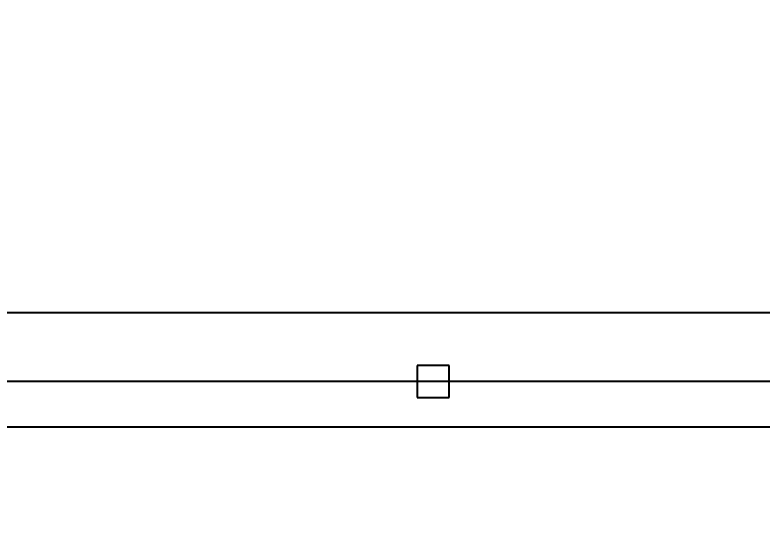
# Model space of a CAD drawing. Header units: metres. Extents: x 529524 to 529977, y 2674144 to 2674419.
# Drawn here: x 529744.793 to 529746.428, y 2674294.119 to 2674295.251 of the extents above; entities that cross this region are included whole.
import ezdxf

# ---------------------------------------------------------------- set-up
doc = ezdxf.new("R2010")
doc.units = ezdxf.units.M
doc.linetypes.add('PHANTOM', pattern=[63.5, 31.75, -6.35, 6.35, -6.35, 6.35, -6.35])
doc.layers.add('IDT', color=7, linetype='Continuous')
doc.layers.add('MMS Block Numbering', color=7, linetype='Continuous')
doc.styles.add('Adani Regular', font='Adani Regular.ttf')

# ---------------------------------------------------------------- blocks, each defined once
blk = doc.blocks.new('IDT')
at = {"layer": 'IDT', "color": 8}
for p, q in [((25.902, 18.4101), (29.552, 18.4101)), ((27.7481, 18.3453), (27.7481, 18.2753)), ((27.8181, 18.3453), (27.7481, 18.3453)), ((27.8181, 18.2753), (27.8181, 18.3453)), ((27.7481, 18.2753), (27.8181, 18.2753)), ((25.902, 18.1601), (29.552, 18.1601))]:
    blk.add_line(p, q, dxfattribs=at)
at = {"layer": 'IDT', "color": 8, "linetype": 'PHANTOM', "ltscale": 0.25}
blk.add_line((25.6331, 18.3103), (33.7831, 18.3103), dxfattribs=at)

msp = doc.modelspace()

# ---------------------------------------------------------------- block references
at = {"layer": 'IDT', "color": 8, "rotation": 180}
msp.add_blockref('IDT', (529773.4913, 2674312.7589), dxfattribs=at)

# ---------------------------------------------------------------- texts
at = {"layer": 'MMS Block Numbering', "insert": (529750.7273, 2674294.3004), "char_height": 7.5, "attachment_point": 5, "style": 'Adani Regular'}
msp.add_mtext_dynamic_manual_height_columns('A16d-\\PBL-14', width=41.53538, gutter_width=1, heights=[0], dxfattribs=at)

doc.saveas('drawing.dxf')
